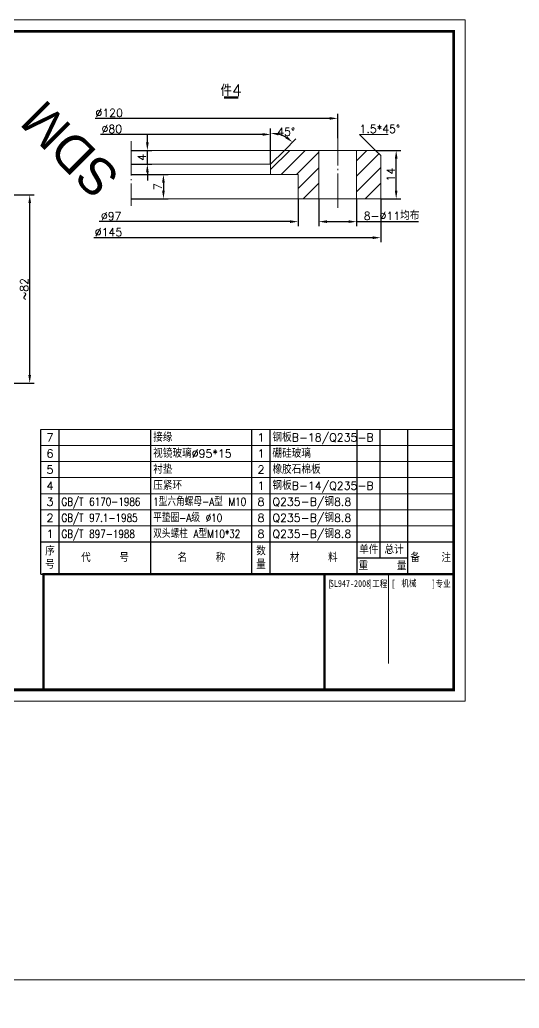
# Model space of a CAD drawing. Header units: millimetres. Extents: x -111403 to -40877, y -22 to 26358.
# Drawn here: x -54077.4 to -53859.6, y 1476.1 to 1906.8 of the extents above; entities that cross this region are included whole.
import ezdxf
from ezdxf.enums import TextEntityAlignment as Align

# ---------------------------------------------------------------- set-up
doc = ezdxf.new("R2010")
doc.units = ezdxf.units.MM
doc.header["$PDMODE"] = 34
doc.header["$PDSIZE"] = -6
doc.linetypes.add('点划线', pattern=[18.5, 15, -1.5, 0.5, -1.5])
doc.layers.get('0').update_dxf_attribs({"lineweight": 20})
for name, color, linetype, lineweight in [('1', 7, 'Continuous', 15), ('3', 1, '点划线', 15), ('BHATCH', 2, 'Continuous', 15), ('DIM', 4, 'Continuous', 15), ('FORM', 3, 'Continuous', 15), ('TEXT', 7, 'Continuous', 15), ('TK', 7, 'Continuous', 20)]:
    doc.layers.add(name, color=color, linetype=linetype, lineweight=lineweight)
doc.layers.add('SDMDI', color=253, linetype='Continuous')
doc.styles.add('sdmdi', font='STCAIYUN.TTF', dxfattribs={"height": 16})
doc.styles.get("Standard").update_dxf_attribs({"font": 'txt.shx', "bigfont": 'hzfs.shx'})
doc.styles.add('宋体', font='SimSun.ttf', dxfattribs={"width": 0.7})
doc.dimstyles.new('GB$0', dxfattribs={"dimtxt": 3.5, "dimasz": 3.5, "dimexe": 2, "dimexo": 0, "dimtad": 1, "dimdsep": 46, "dimtxsty": 'Standard', "dimcen": 3.5, "dimclrd": 256, "dimclre": 256, "dimclrt": 7, "dimazin": 2, "dimtfac": 0.71, "dimtmove": 0, "dimatfit": 3, "dimfxl": 0, "dimarcsym": 0})
doc.dimstyles.new('GB$2', dxfattribs={"dimtxt": 3.5, "dimasz": 3.5, "dimexe": 2, "dimexo": 0, "dimtad": 1, "dimtih": 1, "dimtoh": 1, "dimdsep": 46, "dimtxsty": 'Standard', "dimcen": 3.5, "dimclrd": 256, "dimclre": 256, "dimclrt": 7, "dimazin": 2, "dimtfac": 0.71, "dimtmove": 0, "dimatfit": 2, "dimfxl": 0, "dimarcsym": 0})

# ---------------------------------------------------------------- blocks, each defined once
blk = doc.blocks.new('*D60')
at = {"layer": 'Defpoints', "color": 0}
for p in [(-54103.05, 1830.49), (-54073.05, 1830.49), (-54122.05, 1748.49)]:
    blk.add_point(p, dxfattribs=at)
at = {"layer": 'DIM', "lineweight": -2}
for p, q in [((-54103.05, 1830.49), (-54071.05, 1830.49)), ((-54073.05, 1751.99), (-54073.05, 1826.99)), ((-54122.05, 1748.49), (-54071.05, 1748.49))]:
    blk.add_line(p, q, dxfattribs=at)
at = {"layer": 'DIM'}
for points in [[(-54073.63, 1826.99), (-54072.47, 1826.99), (-54073.05, 1830.49)], [(-54073.63, 1751.99), (-54072.47, 1751.99), (-54073.05, 1748.49)]]:
    blk.add_solid(points, dxfattribs=at)
at = {"layer": 'DIM', "color": 7, "insert": (-54075.42, 1789.49), "char_height": 3.5, "attachment_point": 5, "rotation": 90}
blk.add_mtext('~82', dxfattribs=at)
blk = doc.blocks.new('*D62')
at = {"layer": 'Defpoints', "color": 0}
for p in [(-53956, 1828.87), (-54028.75, 1825.76), (-53956, 1818.87)]:
    blk.add_point(p, dxfattribs=at)
at = {"layer": 'DIM', "lineweight": -2}
for p, q in [((-53956, 1828.87), (-53956, 1816.87)), ((-53959.5, 1818.87), (-54042.83, 1818.87))]:
    blk.add_line(p, q, dxfattribs=at)
at = {"layer": 'DIM'}
blk.add_solid([(-53959.5, 1819.46), (-53959.5, 1818.29), (-53956, 1818.87)], dxfattribs=at)
at = {"layer": 'DIM', "color": 7, "insert": (-54037.54, 1821.25), "char_height": 3.5, "attachment_point": 5}
blk.add_mtext('%%C97', dxfattribs=at)
blk = doc.blocks.new('_None')
blk = doc.blocks.new('*D63')
at = {"layer": 'Defpoints', "color": 0}
for p in [(-53920, 1828.87), (-54028.75, 1825.76), (-53920, 1811.87)]:
    blk.add_point(p, dxfattribs=at)
at = {"layer": 'DIM', "lineweight": -2}
for p, q in [((-53920, 1828.87), (-53920, 1809.87)), ((-53923.5, 1811.87), (-54045.16, 1811.87))]:
    blk.add_line(p, q, dxfattribs=at)
at = {"layer": 'DIM'}
blk.add_solid([(-53923.5, 1812.46), (-53923.5, 1811.29), (-53920, 1811.87)], dxfattribs=at)
at = {"layer": 'DIM', "color": 7, "insert": (-54038.71, 1814.25), "char_height": 3.5, "attachment_point": 5}
blk.add_mtext('%%C145', dxfattribs=at)
blk = doc.blocks.new('*D64')
at = {"layer": 'Defpoints', "color": 0}
for p in [(-53968, 1856.87), (-54028.75, 1853.93), (-53968, 1843.87)]:
    blk.add_point(p, dxfattribs=at)
at = {"layer": 'DIM', "lineweight": -2}
for p, q in [((-53971.5, 1856.87), (-54042.25, 1856.87)), ((-53968, 1843.87), (-53968, 1858.87))]:
    blk.add_line(p, q, dxfattribs=at)
at = {"layer": 'DIM'}
blk.add_solid([(-53971.5, 1857.46), (-53971.5, 1856.29), (-53968, 1856.87)], dxfattribs=at)
at = {"layer": 'DIM', "color": 7, "insert": (-54037.25, 1859.25), "char_height": 3.5, "attachment_point": 5}
blk.add_mtext('%%C80', dxfattribs=at)
blk = doc.blocks.new('*D65')
at = {"layer": 'Defpoints', "color": 0}
for p in [(-53938.75, 1863.87), (-54028.75, 1853.93), (-53938.75, 1855.27)]:
    blk.add_point(p, dxfattribs=at)
at = {"layer": 'DIM', "lineweight": -2}
for p, q in [((-53938.75, 1855.27), (-53938.75, 1865.87)), ((-53942.25, 1863.87), (-54044.58, 1863.87))]:
    blk.add_line(p, q, dxfattribs=at)
at = {"layer": 'DIM'}
blk.add_solid([(-53942.25, 1864.46), (-53942.25, 1863.29), (-53938.75, 1863.87)], dxfattribs=at)
at = {"layer": 'DIM', "color": 7, "insert": (-54038.41, 1866.25), "char_height": 3.5, "attachment_point": 5}
blk.add_mtext('%%C120', dxfattribs=at)
blk = doc.blocks.new('*D66')
at = {"layer": 'Defpoints', "color": 0}
for p in [(-53922.25, 1849.87), (-53913.26, 1849.87), (-53920, 1828.87)]:
    blk.add_point(p, dxfattribs=at)
at = {"layer": 'DIM', "lineweight": -2}
for p, q in [((-53922.25, 1849.87), (-53911.26, 1849.87)), ((-53913.26, 1832.37), (-53913.26, 1846.37)), ((-53920, 1828.87), (-53911.26, 1828.87))]:
    blk.add_line(p, q, dxfattribs=at)
at = {"layer": 'DIM'}
for points in [[(-53913.84, 1846.37), (-53912.68, 1846.37), (-53913.26, 1849.87)], [(-53913.84, 1832.37), (-53912.68, 1832.37), (-53913.26, 1828.87)]]:
    blk.add_solid(points, dxfattribs=at)
at = {"layer": 'DIM', "color": 7, "insert": (-53915.63, 1839.37), "char_height": 3.5, "attachment_point": 5, "rotation": 90}
blk.add_mtext('14', dxfattribs=at)
blk = doc.blocks.new('*D67')
at = {"layer": 'Defpoints', "color": 0}
for p in [(-54028.75, 1849.87), (-54021.75, 1849.87), (-54028.75, 1843.87)]:
    blk.add_point(p, dxfattribs=at)
at = {"layer": 'DIM', "lineweight": -2}
for p, q in [((-54021.75, 1853.37), (-54021.75, 1856.87)), ((-54028.75, 1849.87), (-54019.75, 1849.87)), ((-54021.75, 1843.87), (-54021.75, 1849.87)), ((-54028.75, 1843.87), (-54019.75, 1843.87)), ((-54021.75, 1840.37), (-54021.75, 1836.87))]:
    blk.add_line(p, q, dxfattribs=at)
at = {"layer": 'DIM'}
for points in [[(-54022.33, 1853.37), (-54021.16, 1853.37), (-54021.75, 1849.87)], [(-54022.33, 1840.37), (-54021.16, 1840.37), (-54021.75, 1843.87)]]:
    blk.add_solid(points, dxfattribs=at)
at = {"layer": 'DIM', "color": 7, "insert": (-54024.12, 1846.87), "char_height": 3.5, "attachment_point": 5, "rotation": 90}
blk.add_mtext('4', dxfattribs=at)
blk = doc.blocks.new('*D68')
at = {"layer": 'Defpoints', "color": 0}
for p in [(-54028.75, 1839.37), (-54028.75, 1828.87), (-54014.75, 1828.87)]:
    blk.add_point(p, dxfattribs=at)
at = {"layer": 'DIM', "lineweight": -2}
for p, q in [((-54028.75, 1839.37), (-54012.75, 1839.37)), ((-54014.75, 1835.87), (-54014.75, 1832.37)), ((-54028.75, 1828.87), (-54012.75, 1828.87))]:
    blk.add_line(p, q, dxfattribs=at)
at = {"layer": 'DIM'}
for points in [[(-54015.33, 1835.87), (-54014.16, 1835.87), (-54014.75, 1839.37)], [(-54015.33, 1832.37), (-54014.16, 1832.37), (-54014.75, 1828.87)]]:
    blk.add_solid(points, dxfattribs=at)
at = {"layer": 'DIM', "color": 7, "insert": (-54017.12, 1834.12), "char_height": 3.5, "attachment_point": 5, "rotation": 90}
blk.add_mtext('7', dxfattribs=at)
blk = doc.blocks.new('*D69')
at = {"layer": 'Defpoints', "color": 0}
for p in [(-53947, 1828.87), (-53930.5, 1828.87), (-53930.5, 1818.87)]:
    blk.add_point(p, dxfattribs=at)
at = {"layer": 'DIM', "lineweight": -2}
for p, q in [((-53947, 1828.87), (-53947, 1816.87)), ((-53930.5, 1828.87), (-53930.5, 1816.87)), ((-53943.5, 1818.87), (-53934, 1818.87)), ((-53930.5, 1818.87), (-53903.58, 1818.87))]:
    blk.add_line(p, q, dxfattribs=at)
at = {"layer": 'DIM'}
for points in [[(-53943.5, 1819.46), (-53943.5, 1818.29), (-53947, 1818.87)], [(-53934, 1819.46), (-53934, 1818.29), (-53930.5, 1818.87)]]:
    blk.add_solid(points, dxfattribs=at)
at = {"layer": 'DIM', "color": 7, "insert": (-53915.29, 1821.35), "char_height": 3.5, "attachment_point": 5}
blk.add_mtext('8-%%C11均布', dxfattribs=at)
blk = doc.blocks.new('度数')
at = {"layer": 'DIM'}
blk.add_line((0, 0), (12.5, 0), dxfattribs=at)
at = {"layer": 'DIM', "color": 7}
blk.add_attdef('1.5*45%%D', (0, 0.625), '', height=3.5, dxfattribs=at)
blk = doc.blocks.new('左标')
at = {"layer": 'DIM', "color": 8, "lineweight": 50}
blk.add_line((-6, 0), (0, 0), dxfattribs=at)
at = {"layer": 'DIM', "color": 6}
blk.add_attdef('A', text='', height=5, dxfattribs=at).set_placement((-3, 3.125), align=Align.MIDDLE_CENTER)
blk = doc.blocks.new('*D70')
at = {"layer": 'Defpoints', "color": 0}
for p in [(-53964.48, 1856.99), (-53962, 1849.87), (-53968, 1843.87), (-53968, 1843.87), (-53968, 1839.37)]:
    blk.add_point(p, dxfattribs=at)
at = {"layer": 'DIM', "lineweight": -2}
for p, q in [((-53968, 1843.87), (-53968, 1859.45)), ((-53962, 1849.87), (-53956.98, 1854.89))]:
    blk.add_line(p, q, dxfattribs=at)
blk.add_arc((-53968, 1843.87), 13.58, 59.8101, 75.1899, dxfattribs=at)
at = {"layer": 'DIM'}
for points in [[(-53964.6, 1856.42), (-53964.45, 1857.58), (-53968, 1857.45)], [(-53960.81, 1856.07), (-53961.52, 1855.15), (-53958.4, 1853.48)]]:
    blk.add_solid(points, dxfattribs=at)
at = {"layer": 'DIM', "color": 7, "insert": (-53961.24, 1858.02), "char_height": 3.5, "attachment_point": 5}
blk.add_mtext('45°', dxfattribs=at)
blk = doc.blocks.new('明细栏')
at = {"layer": 'FORM', "color": 5, "lineweight": 30}
for p, q in [((-180, 14), (0, 14)), ((-180, 0), (-180, 14)), ((-172, 0), (-172, 14)), ((-132, 0), (-132, 14)), ((-88, 0), (-88, 14)), ((-80, 0), (-80, 14)), ((-42, 0), (-42, 14)), ((-32, 7), (-32, 14)), ((-20, 0), (-20, 14)), ((0, 0), (0, 14)), ((-42, 7), (-20, 7)), ((-180, 0), (0, 0))]:
    blk.add_line(p, q, dxfattribs=at)
at = {"layer": 'FORM', "char_height": 3.5, "attachment_point": 5}
for s, insert, width in [('序\\P号', (-176, 7), 8), ('代    号', (-152, 7), 44), ('名    称', (-110, 7), 44), ('数\\P量', (-84, 7), 44), ('材    料', (-61, 7), 44), ('单件', (-37, 10.5), 44), ('总计', (-26, 10.5), 44), ('备   注', (-10, 7), 44), ('重    量', (-31, 3.5), 44)]:
    blk.add_mtext(s, dxfattribs=dict(at, insert=insert, width=width))
blk = doc.blocks.new('起始行')
at = {"layer": 'FORM'}
blk.add_line((-180, 7), (0, 7), dxfattribs=at)
at = {"layer": 'FORM', "color": 5, "lineweight": 30}
for p, q in [((-180, 0), (-180, 7)), ((-172, 0), (-172, 7)), ((-132, 0), (-132, 7)), ((-88, 0), (-88, 7)), ((-80, 0), (-80, 7)), ((-42, 0), (-42, 7)), ((-32, 0), (-32, 7)), ((-20, 0), (-20, 7)), ((0, 0), (0, 7))]:
    blk.add_line(p, q, dxfattribs=at)
at = {"layer": 'FORM'}
blk.add_attdef('序号', text='', height=3.5, dxfattribs=at).set_placement((-176, 3.5), align=Align.MIDDLE_CENTER)
at = {"layer": 'TEXT'}
for tag, p in [('代号', (-171, 3.5)), ('名称', (-131, 3.5)), ('材料', (-79, 3.5)), ('备注', (-19, 3.5))]:
    blk.add_attdef(tag, text='', height=3.5, dxfattribs=at).set_placement(p, align=Align.MIDDLE_LEFT)
for tag, p in [('数量', (-84, 3.5)), ('单件重量', (-37, 3.5)), ('总计重量', (-26, 3.5))]:
    blk.add_attdef(tag, text='', height=3.5, dxfattribs=at).set_placement(p, align=Align.MIDDLE_CENTER)

msp = doc.modelspace()

# ---------------------------------------------------------------- hatches: boundary and pattern name
at = {"layer": 'BHATCH'}
h = msp.add_hatch(dxfattribs=at)
h.set_pattern_fill('ANSI31', color=256, scale=1.5, style=0)
h.set_pattern_definition([(45, (-54205.886, 1563.267), (-3.367596, 3.367596), [])])
h.paths.add_polyline_path([(-53946.997, 1849.8741), (-53953.747, 1849.8741), (-53961.997, 1849.8741), (-53967.997, 1843.8741), (-53967.997, 1839.3741), (-53955.997, 1839.3741), (-53955.997, 1828.8741), (-53946.997, 1828.8741)])
h.paths.add_polyline_path([(-53922.247, 1849.8741), (-53930.497, 1849.8741), (-53930.497, 1828.8741), (-53919.997, 1828.8741), (-53919.997, 1847.6241)])

# ---------------------------------------------------------------- linework, layer by layer
for p, q in [((-53922.247, 1849.8741), (-54028.747, 1849.8741)), ((-53967.997, 1843.8741), (-53961.997, 1849.8741)), ((-53946.997, 1849.8741), (-53946.997, 1828.8741)), ((-53930.497, 1849.8741), (-53930.497, 1828.8741)), ((-53919.997, 1847.6241), (-53922.247, 1849.8741)), ((-53967.997, 1843.8741), (-54028.747, 1843.8741)), ((-53967.997, 1843.8741), (-53967.997, 1839.3741)), ((-53919.997, 1847.6241), (-53919.997, 1828.8741)), ((-53955.997, 1839.3741), (-54028.747, 1839.3741)), ((-53955.997, 1839.3741), (-53955.997, 1828.8741)), ((-53919.997, 1828.8741), (-54028.747, 1828.8741))]:
    msp.add_line(p, q)
at = {"layer": '3'}
for p, q in [((-54028.747, 1853.9295), (-54028.747, 1825.7552)), ((-53938.747, 1824.871), (-53938.747, 1855.2696))]:
    msp.add_line(p, q, dxfattribs=at)
at = {"layer": 'DIM'}
msp.add_line((-53922.247, 1849.8741), (-53929.247, 1856.8741), dxfattribs=at)
at = {"layer": 'TK', "color": 4}
msp.add_line((-53916.6667, 1626.2843), (-53916.6667, 1665.3003), dxfattribs=at)
at = {"layer": 'TK'}
for points in [[(-54303.2037, 1609.8465), (-53883.2037, 1609.8465), (-53883.2037, 1906.8465), (-54303.2037, 1906.8465)], [(-55051.4562, 3.5048), (-52951.4562, 3.5048), (-52951.4562, 1488.5048), (-55051.4562, 1488.5048)]]:
    msp.add_lwpolyline(points, close=True, dxfattribs=at)
msp.add_lwpolyline([(-54278.2037, 1614.8465, 1.2, 1.2, 0), (-53888.2037, 1614.8465, 1.2, 1.2, 0), (-53888.2037, 1901.8465, 1.2, 1.2, 0), (-54278.2037, 1901.8465, 1.2, 1.2, 0)], format="xyseb", close=True, dxfattribs=at)
at = {"layer": 'TK', "color": 1, "linetype": 'Continuous', "const_width": 1}
msp.add_lwpolyline([(-53888.2037, 1614.8465), (-54066.9906, 1614.8465), (-54066.9906, 1665.2796), (-53888.2037, 1665.3003), (-53888.2037, 1614.8465)], dxfattribs=at)
at = {"layer": 'TK', "color": 1, "const_width": 1}
msp.add_lwpolyline([(-53944.5749, 1614.8037), (-53944.5749, 1665.3003)], dxfattribs=at)

# ---------------------------------------------------------------- block references
at = {"layer": '1'}
for name, p, values in [('左标', (-53982.201, 1872.9669), {'A': '件4'}), ('度数', (-53929.247, 1856.8741), {'1.5*45%%D': '1.5*45%%d'})]:
    msp.add_blockref(name, p, dxfattribs=at).add_auto_attribs(values)
ref = msp.add_blockref('起始行', (-53888.2037, 1721.3003), dxfattribs=at)
ref.add_attrib('材料', '钢板B-18/Q235-B', dxfattribs={"layer": 'TEXT', "height": 3.5}).set_placement((-53967.2037, 1724.8003), align=Align.MIDDLE_LEFT)
ref.add_attrib('数量', '1', dxfattribs={"layer": 'TEXT', "height": 3.5}).set_placement((-53972.2037, 1724.8003), align=Align.MIDDLE_CENTER)
ref.add_attrib('名称', '接缘', dxfattribs={"layer": 'TEXT', "height": 3.5}).set_placement((-54019.2037, 1724.8003), align=Align.MIDDLE_LEFT)
ref.add_attrib('序号', '7', dxfattribs={"layer": 'FORM', "height": 3.5}).set_placement((-54064.2037, 1724.8003), align=Align.MIDDLE_CENTER)
ref = msp.add_blockref('起始行', (-53888.2037, 1714.3003), dxfattribs=at)
ref.add_attrib('材料', '硼硅玻璃', dxfattribs={"layer": 'TEXT', "height": 3.5}).set_placement((-53967.2037, 1717.8003), align=Align.MIDDLE_LEFT)
ref.add_attrib('数量', '1', dxfattribs={"layer": 'TEXT', "height": 3.5}).set_placement((-53972.2037, 1717.8003), align=Align.MIDDLE_CENTER)
ref.add_attrib('名称', '视镜玻璃%%c95*15', dxfattribs={"layer": 'TEXT', "height": 3.5}).set_placement((-54019.2037, 1717.8003), align=Align.MIDDLE_LEFT)
ref.add_attrib('序号', '6', dxfattribs={"layer": 'FORM', "height": 3.5}).set_placement((-54064.2037, 1717.8003), align=Align.MIDDLE_CENTER)
ref = msp.add_blockref('起始行', (-53888.2037, 1707.3003), dxfattribs=at)
ref.add_attrib('材料', '橡胶石棉板', dxfattribs={"layer": 'TEXT', "height": 3.5}).set_placement((-53967.2037, 1710.8003), align=Align.MIDDLE_LEFT)
ref.add_attrib('数量', '2', dxfattribs={"layer": 'TEXT', "height": 3.5}).set_placement((-53972.2037, 1710.8003), align=Align.MIDDLE_CENTER)
ref.add_attrib('名称', '衬垫', dxfattribs={"layer": 'TEXT', "height": 3.5}).set_placement((-54019.2037, 1710.8003), align=Align.MIDDLE_LEFT)
ref.add_attrib('序号', '5', dxfattribs={"layer": 'FORM', "height": 3.5}).set_placement((-54064.2037, 1710.8003), align=Align.MIDDLE_CENTER)
ref = msp.add_blockref('起始行', (-53888.2037, 1700.3003), dxfattribs=at)
ref.add_attrib('材料', '钢板B-14/Q235-B', dxfattribs={"layer": 'TEXT', "height": 3.5}).set_placement((-53967.2037, 1703.8003), align=Align.MIDDLE_LEFT)
ref.add_attrib('数量', '1', dxfattribs={"layer": 'TEXT', "height": 3.5}).set_placement((-53972.2037, 1703.8003), align=Align.MIDDLE_CENTER)
ref.add_attrib('名称', '压紧环', dxfattribs={"layer": 'TEXT', "height": 3.5}).set_placement((-54019.2037, 1703.8003), align=Align.MIDDLE_LEFT)
ref.add_attrib('序号', '4', dxfattribs={"layer": 'FORM', "height": 3.5}).set_placement((-54064.2037, 1703.8003), align=Align.MIDDLE_CENTER)
ref = msp.add_blockref('起始行', (-53888.2037, 1693.3003), dxfattribs=at)
ref.add_attrib('材料', 'Q235-B/钢8.8', dxfattribs={"layer": 'TEXT', "height": 3.5}).set_placement((-53967.2037, 1696.8003), align=Align.MIDDLE_LEFT)
ref.add_attrib('数量', '8', dxfattribs={"layer": 'TEXT', "height": 3.5}).set_placement((-53972.2037, 1696.8003), align=Align.MIDDLE_CENTER)
ref.add_attrib('名称', '1型六角螺母-A型 M10', dxfattribs={"layer": 'TEXT', "height": 3.5, "width": 0.8}).set_placement((-54019.2037, 1696.8003), align=Align.MIDDLE_LEFT)
ref.add_attrib('代号', 'GB/T 6170-1986', dxfattribs={"layer": 'TEXT', "height": 3.5, "width": 0.8}).set_placement((-54059.2037, 1696.8003), align=Align.MIDDLE_LEFT)
ref.add_attrib('序号', '3', dxfattribs={"layer": 'FORM', "height": 3.5}).set_placement((-54064.2037, 1696.8003), align=Align.MIDDLE_CENTER)
ref = msp.add_blockref('起始行', (-53888.2037, 1686.3003), dxfattribs=at)
ref.add_attrib('材料', 'Q235-B/钢8.8', dxfattribs={"layer": 'TEXT', "height": 3.5}).set_placement((-53967.2037, 1689.8003), align=Align.MIDDLE_LEFT)
ref.add_attrib('数量', '8', dxfattribs={"layer": 'TEXT', "height": 3.5}).set_placement((-53972.2037, 1689.8003), align=Align.MIDDLE_CENTER)
ref.add_attrib('名称', '平垫圈-A级 %%c10', dxfattribs={"layer": 'TEXT', "height": 3.5, "width": 0.8}).set_placement((-54019.2037, 1689.8003), align=Align.MIDDLE_LEFT)
ref.add_attrib('代号', 'GB/T 97.1-1985', dxfattribs={"layer": 'TEXT', "height": 3.5, "width": 0.8}).set_placement((-54059.2037, 1689.8003), align=Align.MIDDLE_LEFT)
ref.add_attrib('序号', '2', dxfattribs={"layer": 'FORM', "height": 3.5}).set_placement((-54064.2037, 1689.8003), align=Align.MIDDLE_CENTER)
ref = msp.add_blockref('起始行', (-53888.2037, 1679.3003), dxfattribs=at)
ref.add_attrib('材料', 'Q235-B/钢8.8', dxfattribs={"layer": 'TEXT', "height": 3.5}).set_placement((-53967.2037, 1682.8003), align=Align.MIDDLE_LEFT)
ref.add_attrib('数量', '8', dxfattribs={"layer": 'TEXT', "height": 3.5}).set_placement((-53972.2037, 1682.8003), align=Align.MIDDLE_CENTER)
ref.add_attrib('名称', '双头螺柱 A型M10*32', dxfattribs={"layer": 'TEXT', "height": 3.5, "width": 0.8}).set_placement((-54019.2037, 1682.8003), align=Align.MIDDLE_LEFT)
ref.add_attrib('代号', 'GB/T 897-1988', dxfattribs={"layer": 'TEXT', "height": 3.5, "width": 0.8}).set_placement((-54059.2037, 1682.8003), align=Align.MIDDLE_LEFT)
ref.add_attrib('序号', '1', dxfattribs={"layer": 'FORM', "height": 3.5}).set_placement((-54064.2037, 1682.8003), align=Align.MIDDLE_CENTER)
msp.add_blockref('明细栏', (-53888.2037, 1665.3003), dxfattribs=at)

# ---------------------------------------------------------------- texts
at = {"layer": 'SDMDI', "style": 'sdmdi'}
msp.add_text('SDM', height=16, rotation=135, dxfattribs=at).set_placement((-54033.0318, 1839.1158))
at = {"layer": 'TK', "color": 4, "style": '宋体', "width": 0.8}
for s, height, p in [('[         ]工程', 2.936922, (-53943.0569, 1659.6136)), ('[         ]专业', 2.936922, (-53915.4451, 1659.6136)), ('机械', 2.93692, (-53910.9901, 1659.8305)), ('SL947-2008', 2.93692, (-53942.1858, 1659.7079))]:
    msp.add_text(s, height=height, dxfattribs=at).set_placement(p)

# ---------------------------------------------------------------- dimensions: what is measured, and where the dimension line sits
at = {"layer": 'DIM'}
for base, p1, p2, text, picture, middle in [((-53938.747, 1863.8741), (-54028.747, 1853.9295), (-53938.747, 1855.2696), '%%C<>', '*D65', (-54038.4137, 1863.8741)), ((-53967.997, 1856.8741), (-54028.747, 1853.9295), (-53967.997, 1843.8741), '%%C80', '*D64', (-54037.247, 1856.8741)), ((-53919.997, 1811.8741), (-54028.747, 1825.7552), (-53919.997, 1828.8741), '%%C<>', '*D63', (-54038.7053, 1811.8741)), ((-53955.997, 1818.8741), (-54028.747, 1825.7552), (-53955.997, 1828.8741), '%%C<>', '*D62', (-54037.5387, 1818.8741))]:
    dim = msp.add_linear_dim(base=base, p1=p1, p2=p2, text=text, dimstyle='GB$0', override={"dimlfac": 1.333333, "dimblk1": 'NONE', "dimsah": 1, "dimse1": 1, "dimsd1": 1}, dxfattribs=at)
    dim.commit()
    dim.dimension.update_dxf_attribs({"geometry": picture, "text_midpoint": middle, "dimtype": 160})
for base, p1, p2, picture, middle in [((-54021.747, 1849.8741), (-54028.747, 1843.8741), (-54028.747, 1849.8741), '*D67', (-54024.122, 1846.8741)), ((-53913.2594, 1849.8741), (-53919.997, 1828.8741), (-53922.247, 1849.8741), '*D66', (-53915.6344, 1839.3741)), ((-54014.747, 1828.8741), (-54028.747, 1839.3741), (-54028.747, 1828.8741), '*D68', (-54017.122, 1834.1241))]:
    dim = msp.add_linear_dim(base=base, p1=p1, p2=p2, angle=90, dimstyle='GB$0', override={"dimlfac": 0.666667}, dxfattribs=at)
    dim.commit()
    dim.dimension.update_dxf_attribs({"geometry": picture, "text_midpoint": middle})
dim = msp.add_angular_dim_2l(base=(-53964.4827, 1856.9897), line1=((-53967.997, 1843.8741), (-53967.997, 1839.3741)), line2=((-53967.997, 1843.8741), (-53961.997, 1849.8741)), dimstyle='GB$2', dxfattribs=at)
dim.commit()
dim.dimension.update_dxf_attribs({"geometry": '*D70', "text_midpoint": (-53961.2369, 1855.6499), "dimtype": 162})
dim = msp.add_linear_dim(base=(-54073.0493, 1830.4914), p1=(-54122.0493, 1748.4914), p2=(-54103.0493, 1830.4914), angle=90, text='~<>', dimstyle='GB$0', dxfattribs=at)
dim.commit()
dim.dimension.update_dxf_attribs({"geometry": '*D60', "text_midpoint": (-54075.4243, 1789.4914)})
dim = msp.add_linear_dim(base=(-53930.497, 1818.8741), p1=(-53946.997, 1828.8741), p2=(-53930.497, 1828.8741), text='8-%%C<>均布', dimstyle='GB$0', override={"dimlfac": 0.666667}, dxfattribs=at)
dim.commit()
dim.dimension.update_dxf_attribs({"geometry": '*D69', "text_midpoint": (-53915.2887, 1821.3512)})

doc.saveas('drawing.dxf')
